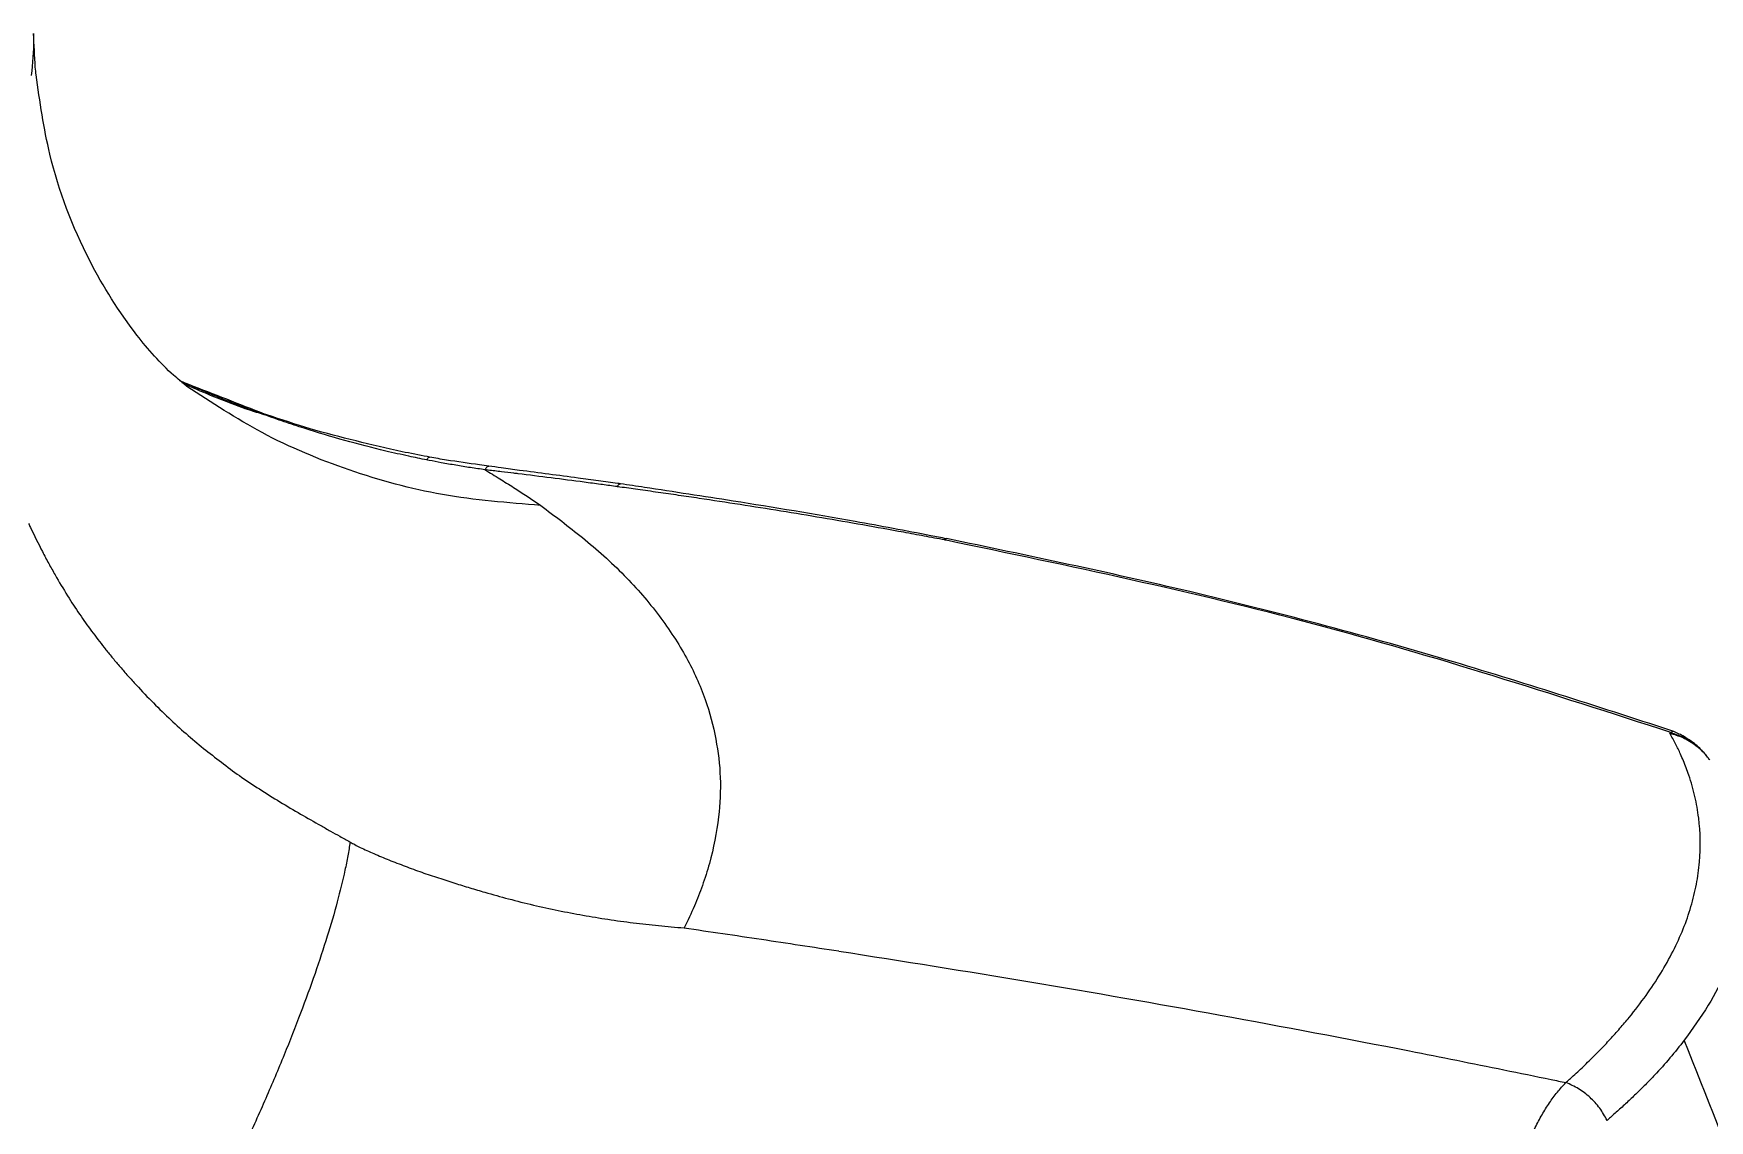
# Model space of a CAD drawing. Extents: x 589 to 1183, y 15 to 435.
# Drawn here: x 1056.11 to 1092.64, y 208.24 to 231.92 of the extents above; entities that cross this region are included whole.
import ezdxf

# ---------------------------------------------------------------- set-up
doc = ezdxf.new("R2010")
doc.units = 0
doc.header["$LTSCALE"] = 7
doc.header["$MEASUREMENT"] = 0
doc.layers.add('DWG', color=7, linetype='CONTINUOUS')

msp = doc.modelspace()

# ---------------------------------------------------------------- linework, layer by layer
at = {"layer": 'DWG'}
for p, q in [((1059.453535354082, 224.2282409621171), (1059.438348543383, 224.239119630317)), ((1066.030545141983, 222.4913389302174), (1066.030891463883, 222.4912950852167)), ((1068.900516034782, 222.105208104017), (1068.901178582882, 222.1051182341171)), ((1091.833146164482, 216.7199090033173), (1091.833503730983, 216.7197847236171)), ((1092.511475965983, 216.251116751117), (1092.517608371382, 216.244157770117))]:
    msp.add_line(p, q, dxfattribs=at)
for points in [[(1056.110716611983, 231.913831396017), (1056.112091167583, 231.7972360913172), (1056.062085395983, 230.9998035106173)], [(1056.150137500183, 231.181485158917), (1056.110815783083, 231.915649717017)], [(1056.165641932583, 231.0130265319171), (1056.150137500183, 231.181485158917)], [(1059.438316890883, 224.2390792466172), (1059.164728116182, 224.4702370882169), (1058.364381251083, 225.3478544351169), (1057.335547911282, 226.9684892445171), (1056.468171588082, 229.2853013822169), (1056.165641932583, 231.0130265319171)], [(1059.457881031082, 224.282845581417), (1059.292500677183, 224.3553344487173)], [(1059.456847573982, 224.2799132908171), (1059.296788170983, 224.348511934717)], [(1059.493087904782, 224.2647757504169), (1059.302850233983, 224.349088794017)], [(1059.595377958583, 224.190406566117), (1059.350526553183, 224.3053295908171)], [(1059.492870140582, 224.2648663080172), (1059.456847573982, 224.2799132908171)], [(1059.493847703283, 224.2672795487169), (1059.457881031082, 224.282845581417)], [(1061.140575484583, 223.610060079217), (1060.820854087083, 223.726766453417), (1060.517438724683, 223.842098091417), (1060.195911094883, 223.9691175144171), (1059.845321224283, 224.1136073434172), (1059.492870140582, 224.2648663080172)], [(1061.146377077483, 223.6258594838173), (1059.493847703283, 224.2672795487169)], [(1067.166096690683, 221.6350976254171), (1065.021357572782, 221.8739176799172), (1062.989731300782, 222.4081548638169), (1061.093772954982, 223.221747045317), (1059.453535418283, 224.2282410519169)], [(1061.138606616782, 223.6102243821169), (1060.801436870483, 223.7168190207171), (1059.595377958583, 224.190406566117)], [(1064.288719283082, 222.7062564497173), (1063.787228009382, 222.8200410984173), (1062.894733924782, 223.0508164466173), (1062.011571607783, 223.3146747599171), (1061.573705465483, 223.4585491166172), (1061.138559760882, 223.6100935430168)], [(1061.194403511383, 223.6093149414173), (1061.146377077483, 223.6258594838173)], [(1064.145033216982, 222.8040941859172), (1062.142737696283, 223.305930514317), (1061.194403511383, 223.6093149414173)], [(1064.693262791782, 222.6974351875169), (1064.145033216982, 222.8040941859172)], [(1064.679289824083, 222.6256150137169), (1064.288719283082, 222.7062564497173)], [(1064.679213482583, 222.625629605217), (1064.714789527782, 222.6730428567171), (1064.742814198283, 222.6858988667173), (1064.743362939183, 222.685781557017)], [(1064.729926825982, 222.6160896415167), (1064.679434241182, 222.6259941528169)], [(1064.743924792582, 222.688217051817), (1064.693262791782, 222.6974351875169)], [(1065.949977547783, 222.411768350617), (1065.632634210383, 222.458566565917), (1065.314695774582, 222.5098858701172), (1064.996762398682, 222.5657028651171), (1064.729926825982, 222.6160896415167)], [(1065.831773082083, 222.5191792468167), (1065.110638897582, 222.6238906976168), (1064.743893819783, 222.685655668417)], [(1066.030325157482, 222.4909537399171), (1065.831773082083, 222.5191792468167)], [(1065.949977547783, 222.411768350617), (1065.988747845283, 222.467881623817), (1066.021620705683, 222.4908273983169), (1066.030534173483, 222.4912343702172)], [(1066.301695445082, 222.4536030360168), (1066.030877541983, 222.4911960356171)], [(1068.424334582483, 222.171053522517), (1067.976811228683, 222.231514905317), (1066.703105636083, 222.3993467897171), (1066.301695445082, 222.4536030360168)], [(1065.949977770183, 222.4117682194169), (1066.274529391482, 222.2134830275172), (1066.568741097282, 222.0286792786173), (1067.166096387783, 221.635097830117)], [(1066.020183997382, 222.4035120502172), (1065.949985470383, 222.4118355042169)], [(1066.581675454382, 222.3357766576173), (1066.310016519083, 222.368805166117), (1066.020183997382, 222.4035120502172)], [(1068.507386615182, 222.0879356335172), (1068.471755595382, 222.0927385400173), (1068.111435250083, 222.1408494305169), (1067.390725907682, 222.2345704311169), (1066.670159708582, 222.3249148923169), (1066.581675454382, 222.3357766576173)], [(1068.841633784583, 222.113319397617), (1068.424334582483, 222.171053522517)], [(1068.831983550283, 222.0438058308173), (1068.507386615182, 222.0879356335172)], [(1068.831976932683, 222.0437520000169), (1068.864976212983, 222.0876878474173), (1068.893424918183, 222.105033204617), (1068.900507497083, 222.1051333016171)], [(1068.900496905782, 222.1050717912171), (1068.841633784583, 222.113319397617)], [(1069.424172878983, 222.0268512280172), (1068.901163845482, 222.1052549116171)], [(1068.890815094483, 222.0356807031171), (1068.831976233882, 222.0437524245172)], [(1075.966366251282, 220.8825833602168), (1075.521114718083, 220.9668221329171), (1075.075685685582, 221.049395526617), (1074.184373222382, 221.2096404220169), (1073.292585068582, 221.363506534417), (1072.400477432882, 221.5111823517173), (1071.508206523783, 221.652856361517), (1070.615928549882, 221.7887170515169), (1070.169835728682, 221.8545263041169), (1069.723799719683, 221.918952909617), (1069.277840048582, 221.9820204291173), (1068.890815094483, 222.0356807031171)], [(1075.666397543083, 220.9757844532169), (1074.017440497782, 221.2847769552172), (1071.355278787782, 221.7301035158171), (1069.424172878983, 222.0268512280172)], [(1067.166096370883, 221.6350978612172), (1068.071294059682, 220.934006301417), (1068.985497770783, 220.1107266025169), (1069.385162489082, 219.6774963640173), (1069.742323402783, 219.2326179324173), (1070.062731479583, 218.7757179754171), (1070.340741983782, 218.313655969117), (1070.747739497682, 217.4079084696168), (1070.979823380083, 216.5400046979171), (1071.076246952983, 215.7081254208169), (1071.038559502783, 214.8513370517171), (1070.840347233482, 213.8350779666171), (1070.686941373682, 213.352062455717), (1070.514072560883, 212.909633980717), (1070.288302863783, 212.432674794017)], [(1056.003724703583, 221.2407859535169), (1056.044227934583, 221.154232048817), (1056.304540119782, 220.627847292817), (1056.442292631383, 220.3692355903167), (1056.580824309883, 220.121627739517), (1056.852236223583, 219.6672753133171), (1057.113643748083, 219.265823151617), (1057.376224695282, 218.8965495973171), (1057.511864711482, 218.716887078217), (1057.652493770383, 218.536756301417), (1057.799991613483, 218.3538222743173), (1057.956593339683, 218.1663447285173), (1058.124511676383, 217.9726762303171), (1058.303509527783, 217.7737044163168), (1058.678711372383, 217.378099163217), (1059.056549410182, 217.0076466890168), (1059.434206394582, 216.6642008176168), (1059.815137535083, 216.3425871976169)], [(1076.003074852182, 220.9088435889171), (1075.666397543083, 220.9757844532169)], [(1076.000936513682, 220.8759702852171), (1075.966366136482, 220.8825827594173)], [(1075.966366444482, 220.8825836256169), (1075.986248294883, 220.9047611809169), (1076.003160805682, 220.9132013844173), (1076.003786114782, 220.913218199817)], [(1091.792996667383, 216.6891075937169), (1084.020070586583, 219.0493212786168), (1076.000936513682, 220.8759702852171)], [(1076.003786114782, 220.913218199817), (1076.008231730682, 220.9126878728171)], [(1091.791799489682, 216.7339264735169), (1086.900538481583, 218.2722271354169), (1081.310430409782, 219.7565639150171), (1076.008310651382, 220.9130167037169)], [(1091.770625254782, 216.6702500772171), (1091.912999792782, 216.6317290190173)], [(1091.770627602183, 216.6702619550169), (1091.793011556882, 216.6891121932172)], [(1092.067002680083, 216.0727489467172), (1092.005033486983, 216.2143894778173), (1091.894448143783, 216.4424842883172), (1091.770633131882, 216.6702648547171)], [(1091.833419677882, 216.719817629717), (1091.791799489682, 216.7339264735169)], [(1091.792980729982, 216.6890838929171), (1092.063485839182, 216.5903775353172)], [(1091.792988415983, 216.6891114146169), (1091.833403004282, 216.7183657502173)], [(1092.057046119183, 216.6164542480169), (1091.833808449683, 216.7198828804171)], [(1091.912999792782, 216.6317290190173), (1092.051093282783, 216.5783053083169)], [(1092.305806939583, 216.4476587135168), (1092.057046119183, 216.6164542480169)], [(1059.815137535083, 216.3425871976169), (1060.600128482683, 215.7481020022169), (1061.032721625783, 215.4581035777173), (1061.481513962883, 215.1772442010169), (1061.931540135282, 214.910548018217), (1062.371598769582, 214.659912862317), (1062.583062949782, 214.541310406617), (1062.787050867083, 214.4268023196173), (1063.011274002883, 214.3017816321171)], [(1092.051093282783, 216.5783053083169), (1092.089251556882, 216.5605209891173), (1092.369740945683, 216.381448856117), (1092.427323670283, 216.331720658317)], [(1092.063485839182, 216.5903775353172), (1092.371891959782, 216.3882764664168), (1092.426694588882, 216.3387606183169)], [(1092.422386987083, 216.344135242517), (1092.305806939583, 216.4476587135168)], [(1092.517591779482, 216.2441432100168), (1092.422386987083, 216.344135242517)], [(1092.426694588882, 216.3387606183169), (1092.478430277783, 216.286932795017)], [(1092.427323670283, 216.331720658317), (1092.598761374383, 216.1438804934169), (1092.635423618082, 216.0928900440172)], [(1092.478430277783, 216.286932795017), (1092.511354179182, 216.2510088981171)], [(1092.635438954282, 216.092902163517), (1092.612515426083, 216.1254433052172), (1092.528219089182, 216.231954528917), (1092.511475118483, 216.2511159994169)], [(1089.505369604482, 209.062723867517), (1089.570986473283, 209.1212392415171), (1089.635909857982, 209.179810602817), (1089.763677372783, 209.2971263468171), (1089.888659753083, 209.4146681052171), (1090.010841506482, 209.5324301446171), (1090.246741248782, 209.768592164917), (1090.471252996883, 210.005566768217), (1090.684253165183, 210.243308332917), (1090.885618131382, 210.4817712019171), (1091.252947954283, 210.9606782128171), (1091.572262500983, 211.4419157549171), (1091.842594846283, 211.9251037408171), (1092.062909726383, 212.409918950917), (1092.232173485882, 212.896036920517), (1092.349839153582, 213.382674801217), (1092.416416978082, 213.867946041117), (1092.399997610182, 214.8254616831173), (1092.318500434282, 215.2938873873172), (1092.187215165482, 215.756249483517), (1092.067002680083, 216.0727489467172)], [(1093.060092634382, 215.2633702201169), (1093.109914100282, 215.1409002742171), (1093.327850090883, 214.4153784411169), (1093.421835687082, 213.677184460917), (1093.399052733883, 212.942174850117), (1093.262109562583, 212.2243212185172), (1093.001498749883, 211.4993251480171), (1092.607075957782, 210.746761163917), (1092.085720574182, 209.983099033617)], [(1063.011260774382, 214.3015035282169), (1062.961035638183, 214.0027958287169), (1062.897308071083, 213.685693044617), (1062.730360250283, 212.9992743840171), (1062.512448411782, 212.2481960481171), (1062.245603654983, 211.4384065388172), (1061.931857079582, 210.575854357917), (1061.573239784982, 209.666488007317), (1061.171782870782, 208.716255988817), (1060.729517436483, 207.731106804217), (1059.733576694783, 205.6819819973171), (1058.616122799383, 203.5773568662171), (1057.410751976083, 201.4776048967169), (1056.151061661283, 199.443102962417)], [(1063.011274002883, 214.3017816321171), (1063.114830564283, 214.2449980183171), (1063.228265575683, 214.185210074817)], [(1063.228265575683, 214.185210074817), (1063.375493733683, 214.1176195655171), (1063.529527600983, 214.0493940542169), (1063.857097592982, 213.9120721781171), (1064.207730950383, 213.7755649180172), (1064.572523630082, 213.643201408617), (1064.939842732282, 213.518501862417), (1065.292799371083, 213.4047421381169), (1065.621002437782, 213.3036405507171), (1065.945501605082, 213.207731765717)], [(1065.945501605082, 213.207731765717), (1066.463965627682, 213.0645479381169), (1067.005895488483, 212.929657254617), (1067.545795719782, 212.810716353217), (1068.084824827482, 212.707814447017), (1068.629286249682, 212.6185179557169), (1069.179120052383, 212.542643055217), (1069.732675458982, 212.480568360317), (1070.010332899283, 212.454824352217), (1070.288301692583, 212.432672485917)], [(1070.288301784082, 212.432672472517), (1071.131740558382, 212.3089058107171), (1071.975156643082, 212.183536660217), (1072.817987581682, 212.0565870375171), (1073.659671041983, 211.928078940417)], [(1073.659521898882, 211.927111490417), (1077.822530931383, 211.256723054317), (1081.969194056883, 210.531281557717), (1086.098722796983, 209.750411485117), (1088.156716115383, 209.339088154017), (1089.183959123782, 209.128186629717), (1089.505106288982, 209.0614846383171)], [(1092.085720575583, 209.983099032517), (1091.774259629583, 209.5975934554172), (1091.437624515583, 209.221738622417), (1091.260945673483, 209.0384725617171), (1091.077514656982, 208.8561713289171), (1090.882545863383, 208.6698322105171), (1090.677229937082, 208.481945268717), (1090.577709148683, 208.394461554617), (1090.475438753382, 208.302829663417), (1090.405274836882, 208.2359821350169)], [(1097.123754932282, 195.0737976872169), (1097.107748329482, 195.1332076681169), (1097.091712569882, 195.1926095009171), (1097.059553596582, 195.3113886735171), (1096.994885948782, 195.5488487053171), (1096.929752251182, 195.7861770019172), (1096.864152766283, 196.0233727830171), (1096.731557484683, 196.4973636766172), (1096.597102204082, 196.970815142517), (1096.322620045383, 197.916074815917), (1096.040723089883, 198.8591018536172), (1095.751428137382, 199.799846305817), (1095.454751987582, 200.7382582230171), (1094.839323294783, 202.6078846532171), (1094.194571409483, 204.467581546817), (1093.520630729283, 206.3169493062171), (1092.085720575583, 209.983099032517)], [(1089.388447919283, 196.935814580617), (1089.369443707783, 196.9942877302169), (1089.270287297983, 197.3049053954171), (1089.172784424282, 197.620110360017), (1089.082121770683, 197.9239975487171), (1088.995332294383, 198.224714578517), (1088.831359048882, 198.822559011217), (1088.683408266283, 199.4078659832171), (1088.439256091383, 200.5325831891171), (1088.260008109783, 201.5991405330169), (1088.193299597083, 202.1095321527171), (1088.141184704383, 202.6076054426171), (1088.080067927783, 203.558240513617), (1088.074154445382, 204.4523571166171), (1088.091102111483, 204.8781106858171), (1088.121446274882, 205.291358148517), (1088.221559357483, 206.0751833818172), (1088.374483343682, 206.803433048417), (1088.580203026882, 207.475492568117), (1088.702670154583, 207.788601964817), (1088.838026552083, 208.084422752717), (1088.986128402283, 208.3613579370171), (1089.146822526683, 208.617796801117), (1089.319953405083, 208.852125235717), (1089.411134026983, 208.9604936327171), (1089.505365517182, 209.0627291313172)], [(1090.405126644483, 208.2362807263171), (1090.242463393382, 208.504054713417), (1090.031764407583, 208.736567216617), (1089.782806258182, 208.9255485756171), (1089.505365516782, 209.0627291301171)]]:
    msp.add_spline(points, degree=3, dxfattribs=at)

doc.saveas('drawing.dxf')
